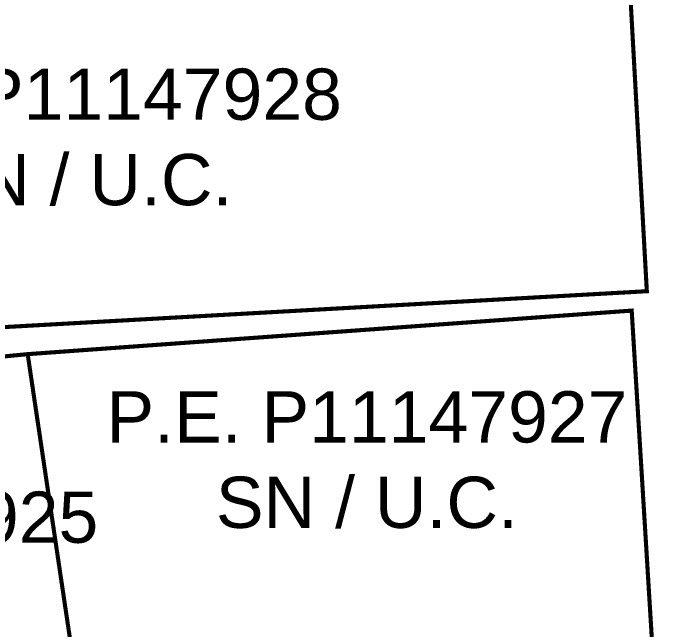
# Model space of a CAD drawing. Header units: metres. Extents: x 561401 to 594056, y 8460144 to 8508504.
# Drawn here: x 587911.57 to 587943.26, y 8498471.04 to 8498501.1 of the extents above; entities that cross this region are included whole.
import ezdxf

# ---------------------------------------------------------------- set-up
doc = ezdxf.new("R2010")
doc.units = ezdxf.units.M
doc.layers.add('1.2. AFECTADOS BASE GRAFICA SUNARP', color=150, linetype='Continuous')
doc.layers.add('1.3 ETIQUETA P.E. Y U.C.', color=1, linetype='Continuous')
doc.styles.add('Arial', font='arial.ttf', dxfattribs={"height": 1})

msp = doc.modelspace()

# ---------------------------------------------------------------- linework, layer by layer
at = {"layer": '1.2. AFECTADOS BASE GRAFICA SUNARP', "color": 64, "linetype": 'Continuous', "lineweight": -3, "const_width": 0.2}
for points in [[(587895.921, 8498519.126), (587940.613, 8498521.619), (587942.515, 8498487.524), (587897.823, 8498485.031), (587895.921, 8498519.126)], [(587940.613, 8498521.619), (587895.921, 8498519.126), (587897.823, 8498485.031), (587942.515, 8498487.524), (587940.613, 8498521.619)], [(587941.776, 8498486.578), (587912.29, 8498484.454), (587915.521, 8498462.732), (587942.895, 8498468.372), (587941.776, 8498486.578)], [(587912.29, 8498484.454), (587906.716, 8498483.913), (587910.041, 8498461.603), (587915.521, 8498462.732), (587912.29, 8498484.454)]]:
    msp.add_lwpolyline(points, close=True, dxfattribs=at)
msp.add_lwpolyline([(587763.347, 8498520.901), (587832.575, 8498500.559), (587855.631, 8498492.109), (587857.542, 8498492.379), (587857.542, 8498492.379), (587858.317, 8498495.343), (587880.418, 8498500.768), (587883.544, 8498480.494), (587885.129, 8498456.72), (587892.068, 8498457.9), (587892.067, 8498457.9), (587891.004, 8498468.11), (587888.86, 8498481.057), (587895.319, 8498482.083), (587895.398, 8498482.561), (587898.989, 8498483.163), (587906.716, 8498483.913), (587912.29, 8498484.454), (587941.776, 8498486.578), (587942.895, 8498468.372), (587942.895, 8498468.371), (587947.526, 8498469.031)], dxfattribs=at)

# ---------------------------------------------------------------- texts
at = {"layer": '1.3 ETIQUETA P.E. Y U.C.', "color": 1, "char_height": 2.5, "attachment_point": 5, "style": 'Arial'}
for s, insert in [('P.E. P11147928\\PSN / U.C.', (587914.912, 8498495.035)), ('P.E. P11147927\\PSN / U.C.', (587928.85, 8498479.292)), ('P.E. P11147925\\PSN / U.C.', (587903.02, 8498474.398))]:
    msp.add_mtext(s, dxfattribs=dict(at, insert=insert))

doc.saveas('drawing.dxf')
